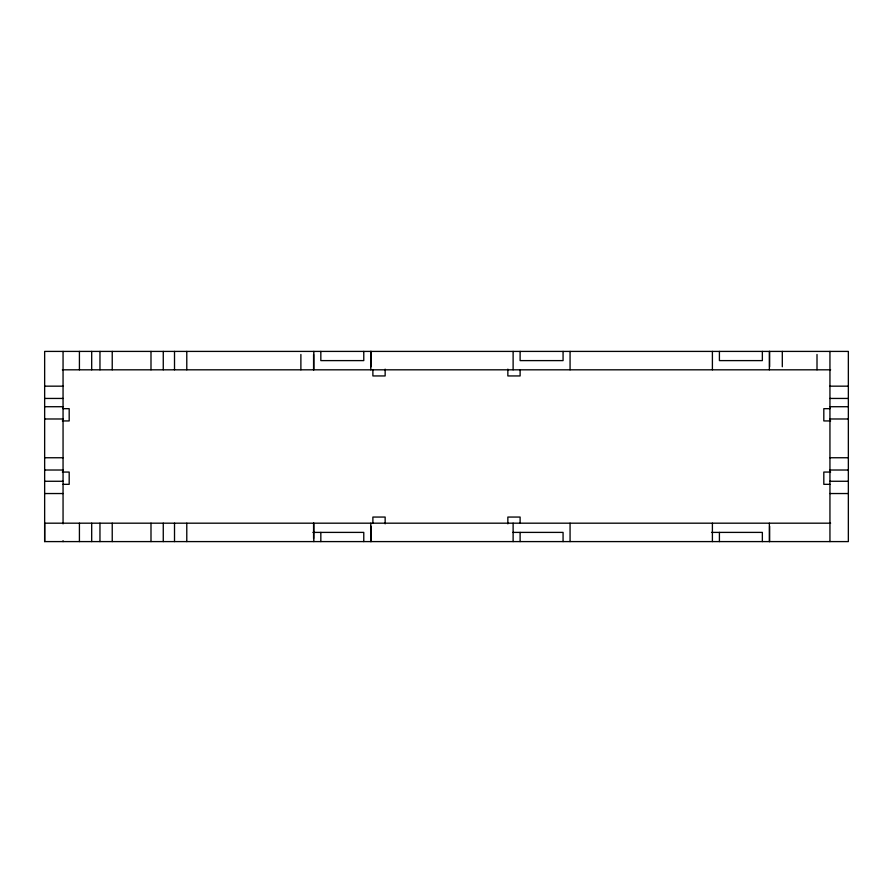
<?xml version="1.0" encoding="UTF-8"?>
<svg xmlns="http://www.w3.org/2000/svg" width="893" height="893" viewBox="0 0 893 893"><rect width="100%" height="100%" fill="white"/><g stroke="black" fill="none" stroke-linecap="round" stroke-linejoin="round"><path stroke-width="1.34" d="M44.65 541.593L44.65 351.407L848.35 351.407L848.35 541.593L44.65 541.593L44.65 523.186L830.624 523.186M62.376 369.814L830.624 369.814M44.65 386.167L63.057 386.167M829.943 386.167L848.35 386.167M44.65 398.445L63.057 398.445M829.943 398.445L848.35 398.445M44.65 406.717L63.057 406.717M829.943 406.717L848.35 406.717M63.057 408.67L69.185 408.67L69.185 420.938L62.376 420.938M829.943 408.67L823.815 408.67L823.815 420.938L830.624 420.938M44.65 418.984L63.057 418.984M829.943 418.984L848.35 418.984M44.65 457.752L63.057 457.752M829.943 457.752L848.35 457.752M44.65 470.019L63.057 470.019M829.943 470.019L848.35 470.019M62.376 472.062L69.185 472.062L69.185 484.33L63.057 484.33M830.624 472.062L823.815 472.062L823.815 484.33L829.943 484.33M44.65 481.271L63.057 481.271M829.943 481.271L848.35 481.271M44.65 493.539L63.057 493.539M829.943 493.539L848.35 493.539M312.941 532.395L363.775 532.395L363.775 541.593M512.872 532.395L563.07 532.395L563.07 541.593M711.52 532.395L762.354 532.395L762.354 541.593M829.943 351.407L829.943 541.593M817.006 354.476L817.006 369.814M782.301 351.407L782.301 366.744M769.621 351.407L769.621 366.744M769.621 526.256L769.621 541.593M769.364 351.407L769.364 369.814M769.364 523.186L769.364 541.593M762.354 351.407L762.354 360.605L719.412 360.605L719.412 351.407M719.412 532.395L719.412 541.593M712.402 351.407L712.402 369.814M712.402 523.186L712.402 541.593M570.069 351.407L570.069 369.814M570.069 523.186L570.069 541.593M563.07 351.407L563.07 360.605L520.117 360.605L520.117 351.407M520.117 369.814L520.117 375.942L507.849 375.942L507.849 369.133M520.117 523.186L520.117 517.058L507.849 517.058L507.849 523.867M520.117 532.395L520.117 541.593M513.118 351.407L513.118 369.814M513.118 523.186L513.118 541.593M385.151 369.133L385.151 375.942L372.883 375.942L372.883 369.814M385.151 523.867L385.151 517.058L372.883 517.058L372.883 523.186M371.041 351.407L371.041 366.744M371.041 526.256L371.041 541.593M370.785 351.407L370.785 369.814M370.785 523.186L370.785 541.593M363.775 351.407L363.775 360.605L320.833 360.605L320.833 351.407M320.833 532.395L320.833 541.593M313.834 351.407L313.834 369.814M313.834 523.186L313.834 541.593M313.577 354.476L313.577 369.814M313.577 523.186L313.577 538.524M300.885 354.476L300.885 369.814M186.782 351.407L186.782 369.814M186.782 523.186L186.782 541.593M174.515 351.407L174.515 369.814M174.515 523.186L174.515 541.593M163.263 351.407L163.263 369.814M163.263 523.186L163.263 541.593M150.995 351.407L150.995 369.814M150.995 523.186L150.995 541.593M112.228 351.407L112.228 369.814M112.228 523.186L112.228 541.593M99.96 351.407L99.96 369.814M99.96 523.186L99.96 541.593M91.689 351.407L91.689 369.814M91.689 523.186L91.689 541.593M79.421 351.407L79.421 369.814M79.421 523.186L79.421 541.593M63.057 351.407L63.057 523.867M63.057 540.712L63.057 541.593"/></g></svg>
